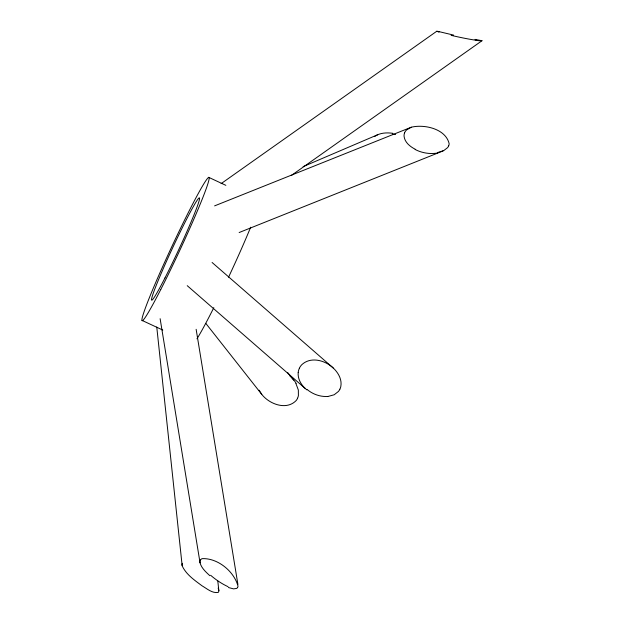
<?xml version="1.0" encoding="UTF-8"?>
<svg xmlns="http://www.w3.org/2000/svg" width="624" height="624" viewBox="0 0 624 624"><rect width="100%" height="100%" fill="white"/><g stroke="black" fill="none" stroke-linecap="round" stroke-linejoin="round"><path stroke-width="0.94" d="M298.194 372.52C297.554 379.369 301.665 385.749 306.844 389.867M291.275 175.516L482.001 40.724L474.95 39.374M221.114 183.643L436.816 31.208M374.774 136.414C379.954 132.733 386.724 132.46 392.808 133.302M437.479 152.591L443.758 150.595L447.533 147.693A11.762 8.666 2.9 0 0 448.648 145.86M303.131 166.631L377.629 134.761M214.601 205.873L411.271 127.218C424.289 124.036 445.778 128.739 449.163 143.762A11.747 8.65 3.1 0 1 448.695 145.766M239.148 232.534L442.97 150.977M411.271 127.218L406.591 129.94A13.51 10.179 16.2 0 0 404.617 132.787M327.748 396.536L334.183 394.766L338.403 391.474A11.762 11.232 79.5 0 0 339.869 389.204M481.978 40.747L479.31 40.544M475.855 40.115L476.635 40.217M437.884 31.364L453.547 35.077M438.539 31.98L438.992 32.136M228.384 587.512L233.516 588.877L236.613 588.416A11.762 5.491 42.7 0 0 237.549 587.535M208.65 177.317L225.849 185.336M142.054 320.408L162.786 330.065M415.288 149.261C410.124 146.663 404.703 142.373 404.071 136.219A13.541 10.21 15.2 0 1 404.586 132.881M212.098 262.486L333.2 367.965C338.2 372.614 342.17 379.462 340.813 386.482A11.747 11.216 79.2 0 1 339.932 389.087M187.239 285.683L305.308 388.541M209.867 575.718C205.936 572.075 201.505 568.199 200.054 562.84L160.126 318.7M333.2 367.965C325.143 360.329 310.939 356.327 301.961 364.549A13.51 13.237 50.9 0 0 299.411 368.144M205.811 323.38L261.76 394.376C269.295 404.095 286.432 410.693 296.197 400.514A11.747 10.624 78.6 0 0 297.562 398.245M287.648 372.52L293.647 380.133M261.76 394.376L259.155 390.211M295.909 383.51L298.342 390.016L298.397 395.538A11.762 10.631 78.9 0 1 297.601 398.12M218.166 588.034L218.806 590.226A11.762 4.243 44.7 0 1 218.119 592.418C212.199 593.479 206.957 588.643 202.082 585.842C194.657 580.297 186.326 574.681 182.27 566.077A13.51 5.164 35.1 0 1 182.161 563.987M237.588 587.48A11.747 5.483 42.5 0 0 238.009 586.147C234.047 571.303 217.682 557.895 202.129 558.652A13.51 6.404 32.5 0 0 200.413 560.056M196.139 329.308L237.916 584.477M199.984 562.325L200.054 562.84M217.815 581.045L218.837 590.694M156.764 327.023L182.153 565.609M250.661 227.206A79.014 4.399 -65 0 1 228.556 277.196M213.821 307.655A79.014 4.399 -65 0 1 196.966 338.816M392.66 134.027A29.796 20.943 3.2 0 1 395.577 134.527M289.864 375.905A29.796 28.283 86.8 0 1 296.119 383.37M182.208 563.956A13.541 5.187 35.9 0 1 182.528 563.339M228.041 586.669A29.796 11.045 37.6 0 1 210.655 575.281M200.031 562.341A13.541 6.396 33.3 0 1 200.39 560.11M327.74 396.466A29.796 28.103 56 0 1 307.133 389.501M298.21 372.528A13.541 13.244 53.7 0 1 299.364 368.269M437.611 153.028A29.796 24.274 7 0 1 415.132 149.471M479.739 40.794A29.796 2.449 12.2 0 1 451.152 35.342M437.198 31.309A13.541 0.421 16 0 1 438.844 31.66M437.892 31.676A13.51 0.46 16.7 0 1 436.87 31.216M160.742 289.536A79.014 4.399 -65 0 0 209.056 177.52A79.014 4.399 -65 0 0 156.866 279.825A79.014 4.399 -65 0 0 160.742 289.536M164.978 277.945A56.441 3.143 -65 0 0 199.485 197.933A56.441 3.143 -65 0 0 162.209 271.011A56.441 3.143 -65 0 0 164.978 277.945"/></g></svg>
